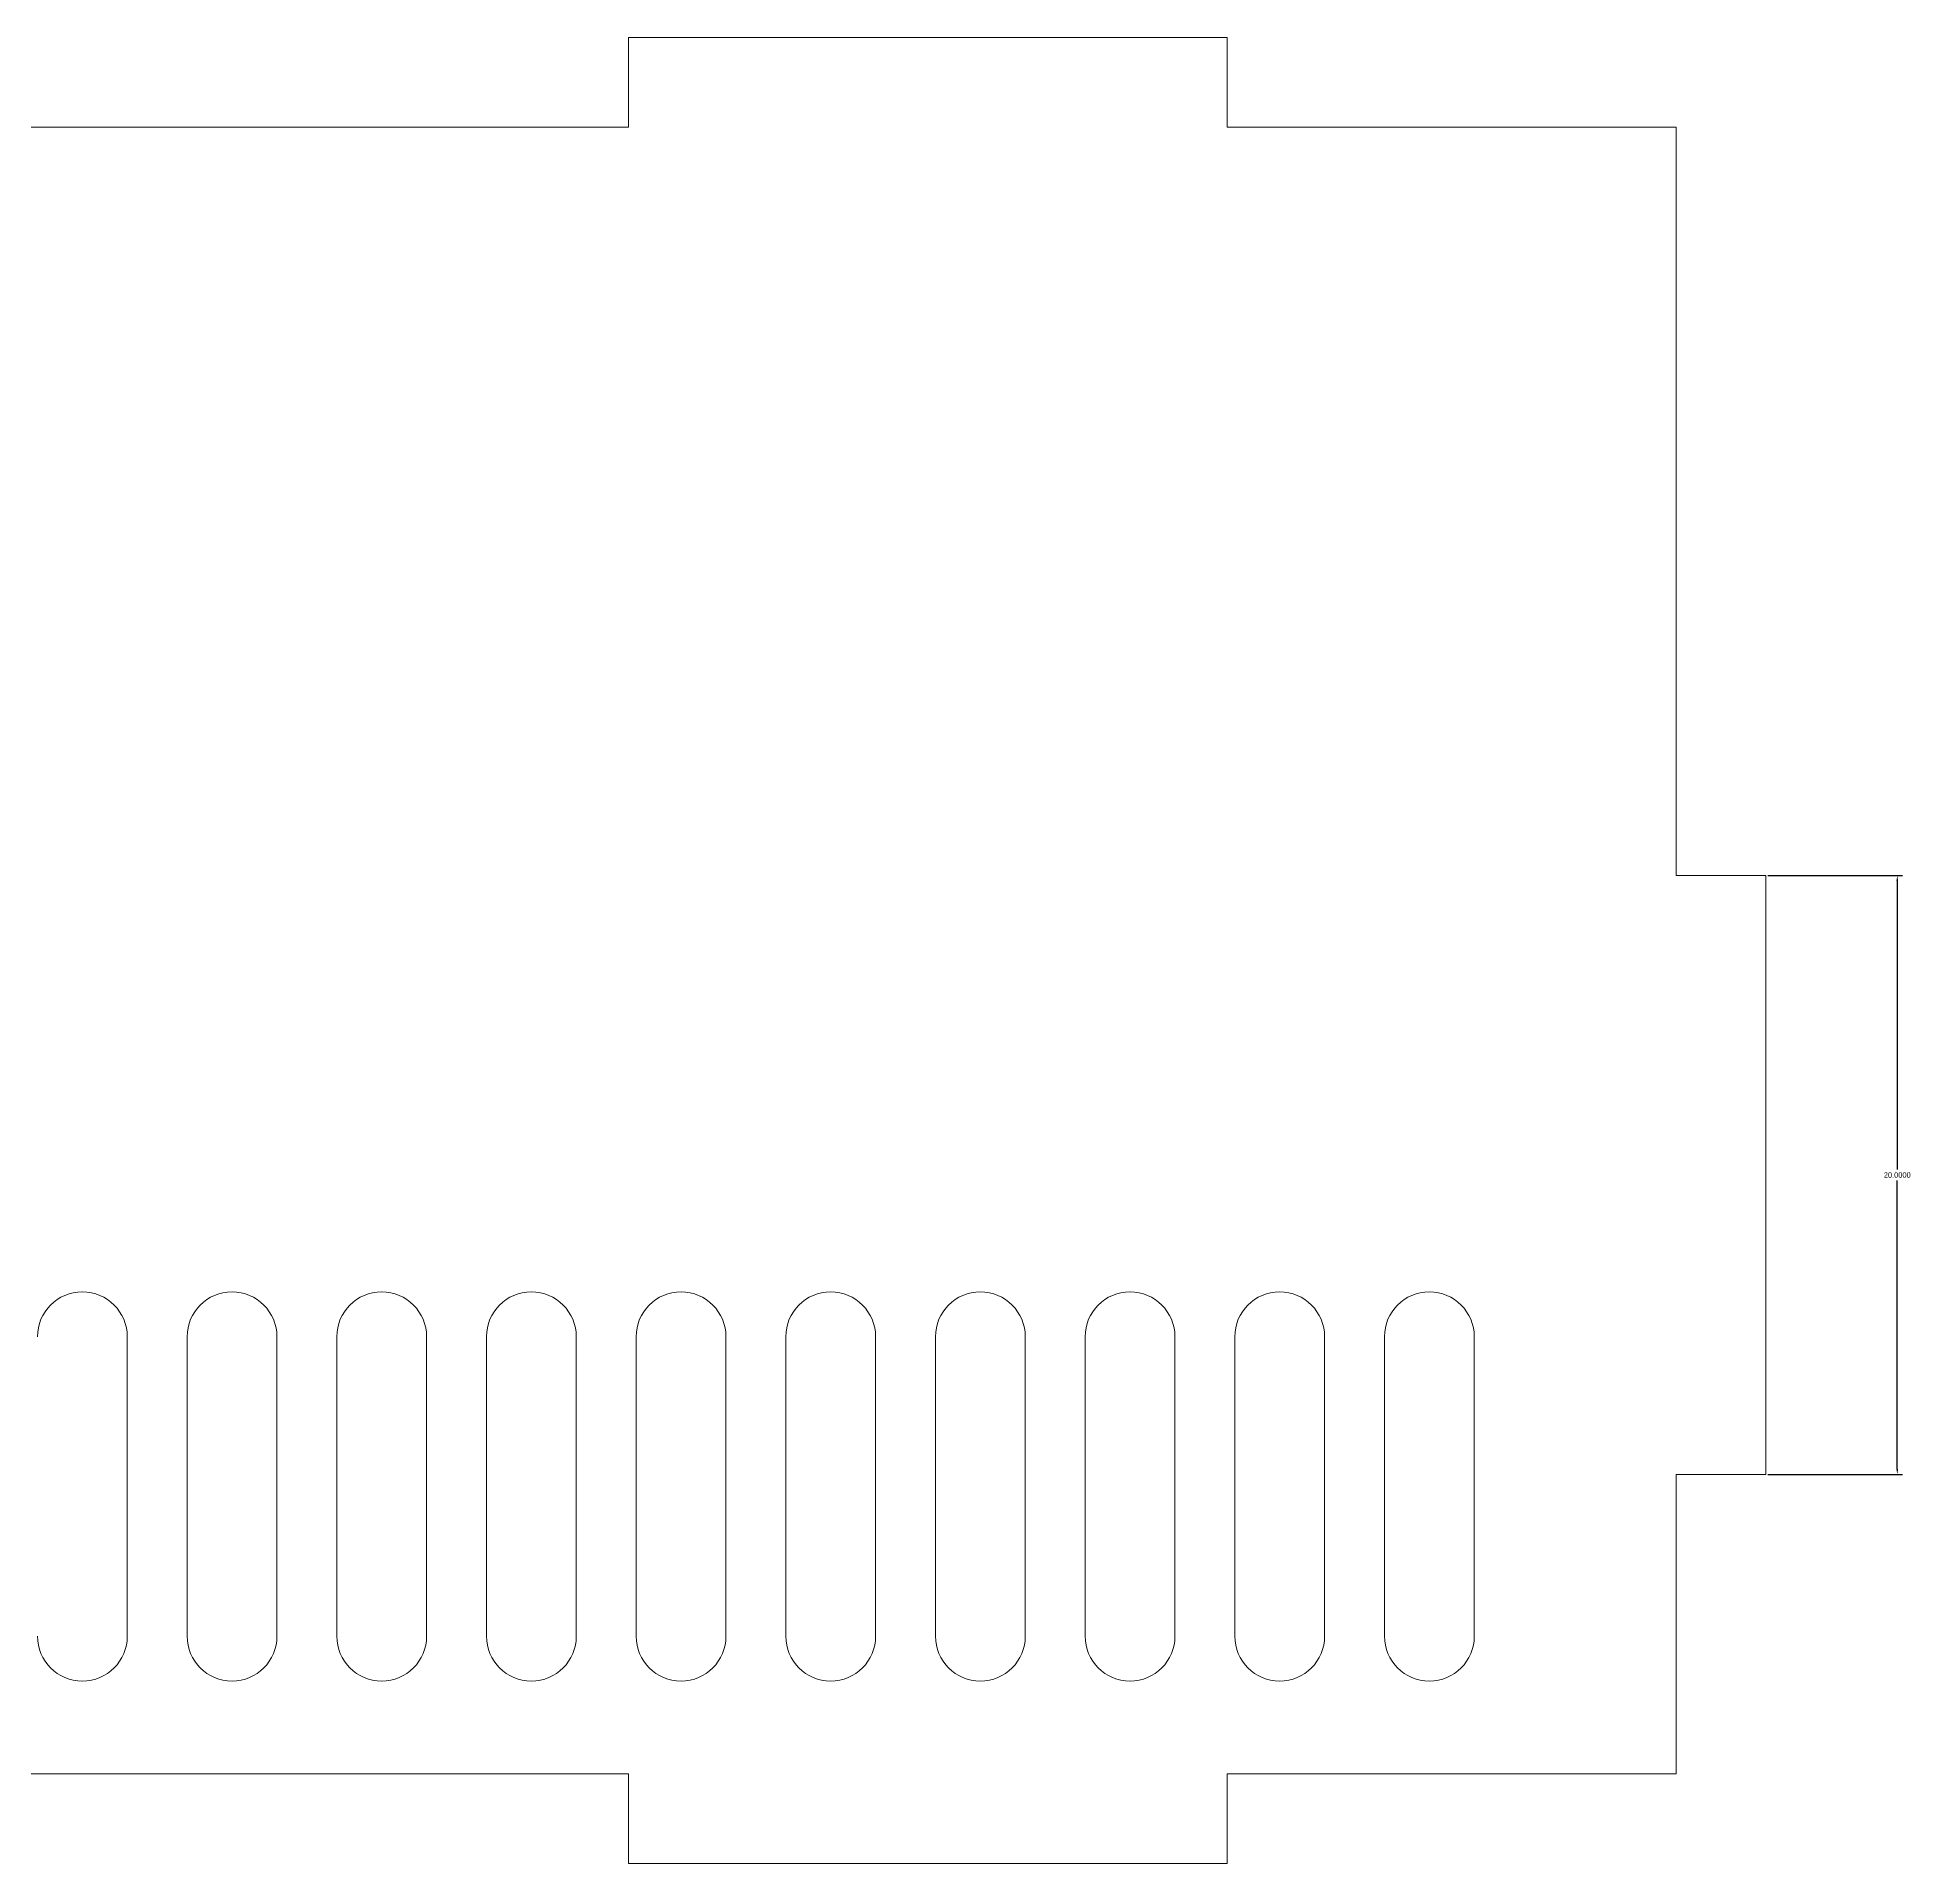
# Model space of a CAD drawing. Header units: millimetres. Extents: x 277 to 555, y 355 to 658.
# Drawn here: x 476 to 538.6, y 594.4 to 655.4 of the extents above; entities that cross this region are included whole.
import ezdxf

# ---------------------------------------------------------------- set-up
doc = ezdxf.new("R2010")
doc.units = ezdxf.units.MM
doc.layers.add('3', color=7, linetype='Continuous')
doc.dimstyles.get("Standard").update_dxf_attribs({"dimtxt": 0.18, "dimasz": 0.18, "dimexe": 0.18, "dimexo": 0.0625, "dimgap": 0.09, "dimtad": 0, "dimtih": 1, "dimtoh": 1, "dimdec": 4, "dimzin": 0, "dimdsep": 46, "dimtxsty": 'Standard', "dimcen": 0.09, "dimadec": 0, "dimazin": 0, "dimtfac": 1, "dimtdec": 4, "dimtofl": 0, "dimtmove": 0, "dimatfit": 3, "dimfxl": 1, "dimtolj": 1, "dimtzin": 0, "dimarcsym": 0})

# ---------------------------------------------------------------- blocks, each defined once
blk = doc.blocks.new('*D9')
at = {"color": 0, "lineweight": -2}
for p, q in [((533.852, 627.43), (538.356, 627.43)), ((538.176, 627.25), (538.176, 617.61)), ((538.176, 607.61), (538.176, 617.25)), ((533.852, 607.43), (538.356, 607.43))]:
    blk.add_line(p, q, dxfattribs=at)
at = {"color": 0, "lineweight": 18}
for points in [[(538.206, 627.25), (538.146, 627.25), (538.176, 627.43)], [(538.146, 607.61), (538.206, 607.61), (538.176, 607.43)]]:
    blk.add_solid(points, dxfattribs=at)
at = {"layer": 'Defpoints', "color": 0, "lineweight": 18}
for p in [(533.79, 627.43), (533.79, 607.43), (538.176, 607.43)]:
    blk.add_point(p, dxfattribs=at)
at = {"color": 0, "lineweight": 18, "insert": (538.176, 617.43), "char_height": 0.18, "attachment_point": 5}
blk.add_mtext('\\A1;20.0000', dxfattribs=at)

msp = doc.modelspace()

# ---------------------------------------------------------------- linework, layer by layer
at = {"lineweight": 18}
for p, q in [((479.04416, 612.02611), (479.04416, 602.02611)), ((481.04416, 602.02611), (481.04416, 612.02611)), ((484.04416, 612.02611), (484.04416, 602.02611)), ((486.04416, 602.02611), (486.04416, 612.02611)), ((489.04416, 612.02611), (489.04416, 602.02611)), ((491.04416, 602.02611), (491.04416, 612.02611)), ((494.04416, 612.02611), (494.04416, 602.02611)), ((496.04416, 602.02611), (496.04416, 612.02611)), ((499.04416, 612.02611), (499.04416, 602.02611)), ((501.04416, 602.02611), (501.04416, 612.02611)), ((504.04416, 612.02611), (504.04416, 602.02611)), ((506.04416, 602.02611), (506.04416, 612.02611)), ((509.04416, 612.02611), (509.04416, 602.02611)), ((511.04416, 602.02611), (511.04416, 612.02611)), ((514.04416, 612.02611), (514.04416, 602.02611)), ((516.04416, 602.02611), (516.04416, 612.02611)), ((519.04416, 612.02611), (519.04416, 602.02611)), ((521.04416, 602.02611), (521.04416, 612.02611)), ((524.04416, 612.02611), (524.04416, 602.02611))]:
    msp.add_line(p, q, dxfattribs=at)
for centre, start, end in [((477.54416, 612.02611), 0, 180), ((482.54416, 612.02611), 0, 180), ((487.54416, 612.02611), 0, 180), ((492.54416, 612.02611), 0, 180), ((497.54416, 612.02611), 0, 180), ((502.54416, 612.02611), 0, 180), ((507.54416, 612.02611), 0, 180), ((512.54416, 612.02611), 0, 180), ((517.54416, 612.02611), 0, 180), ((522.54416, 612.02611), 0, 180), ((477.54416, 602.02611), 180, 0), ((482.54416, 602.02611), 180, 0), ((487.54416, 602.02611), 180, 0), ((492.54416, 602.02611), 180, 0), ((497.54416, 602.02611), 180, 0), ((502.54416, 602.02611), 180, 0), ((507.54416, 602.02611), 180, 0), ((512.54416, 602.02611), 180, 0), ((517.54416, 602.02611), 180, 0), ((522.54416, 602.02611), 180, 0)]:
    msp.add_arc(centre, 1.5, start, end, dxfattribs=at)
at = {"layer": '3', "linetype": 'Continuous', "lineweight": 18}
for p, q in [((515.78992, 655.43013), (495.78986, 655.43013)), ((495.78986, 655.43013), (495.78986, 652.43013)), ((515.78992, 652.43013), (515.78992, 655.43013)), ((495.78986, 652.43013), (454.78992, 652.43013)), ((530.78992, 652.43013), (515.78992, 652.43013)), ((530.78992, 627.43013), (530.78992, 652.43013)), ((533.78992, 627.43013), (530.78992, 627.43013)), ((533.78992, 607.43013), (533.78992, 627.43013)), ((530.78992, 597.43007), (530.78992, 607.43013)), ((530.78992, 607.43013), (533.78992, 607.43013)), ((454.78992, 597.43007), (495.78986, 597.43007)), ((495.78986, 597.43007), (495.78986, 594.43013)), ((515.78992, 594.43013), (515.78992, 597.43007)), ((515.78992, 597.43007), (530.78992, 597.43007)), ((495.78986, 594.43013), (515.78992, 594.43013))]:
    msp.add_line(p, q, dxfattribs=at)

# ---------------------------------------------------------------- dimensions: what is measured, and where the dimension line sits
at = {"lineweight": 18}
dim = msp.add_linear_dim(base=(538.17646, 607.43013), p1=(533.78992, 627.43013), p2=(533.78992, 607.43013), angle=90, dimstyle='Standard', dxfattribs=at)
dim.commit()
dim.dimension.update_dxf_attribs({"geometry": '*D9', "text_midpoint": (538.17646, 617.43013)})

doc.saveas('drawing.dxf')
